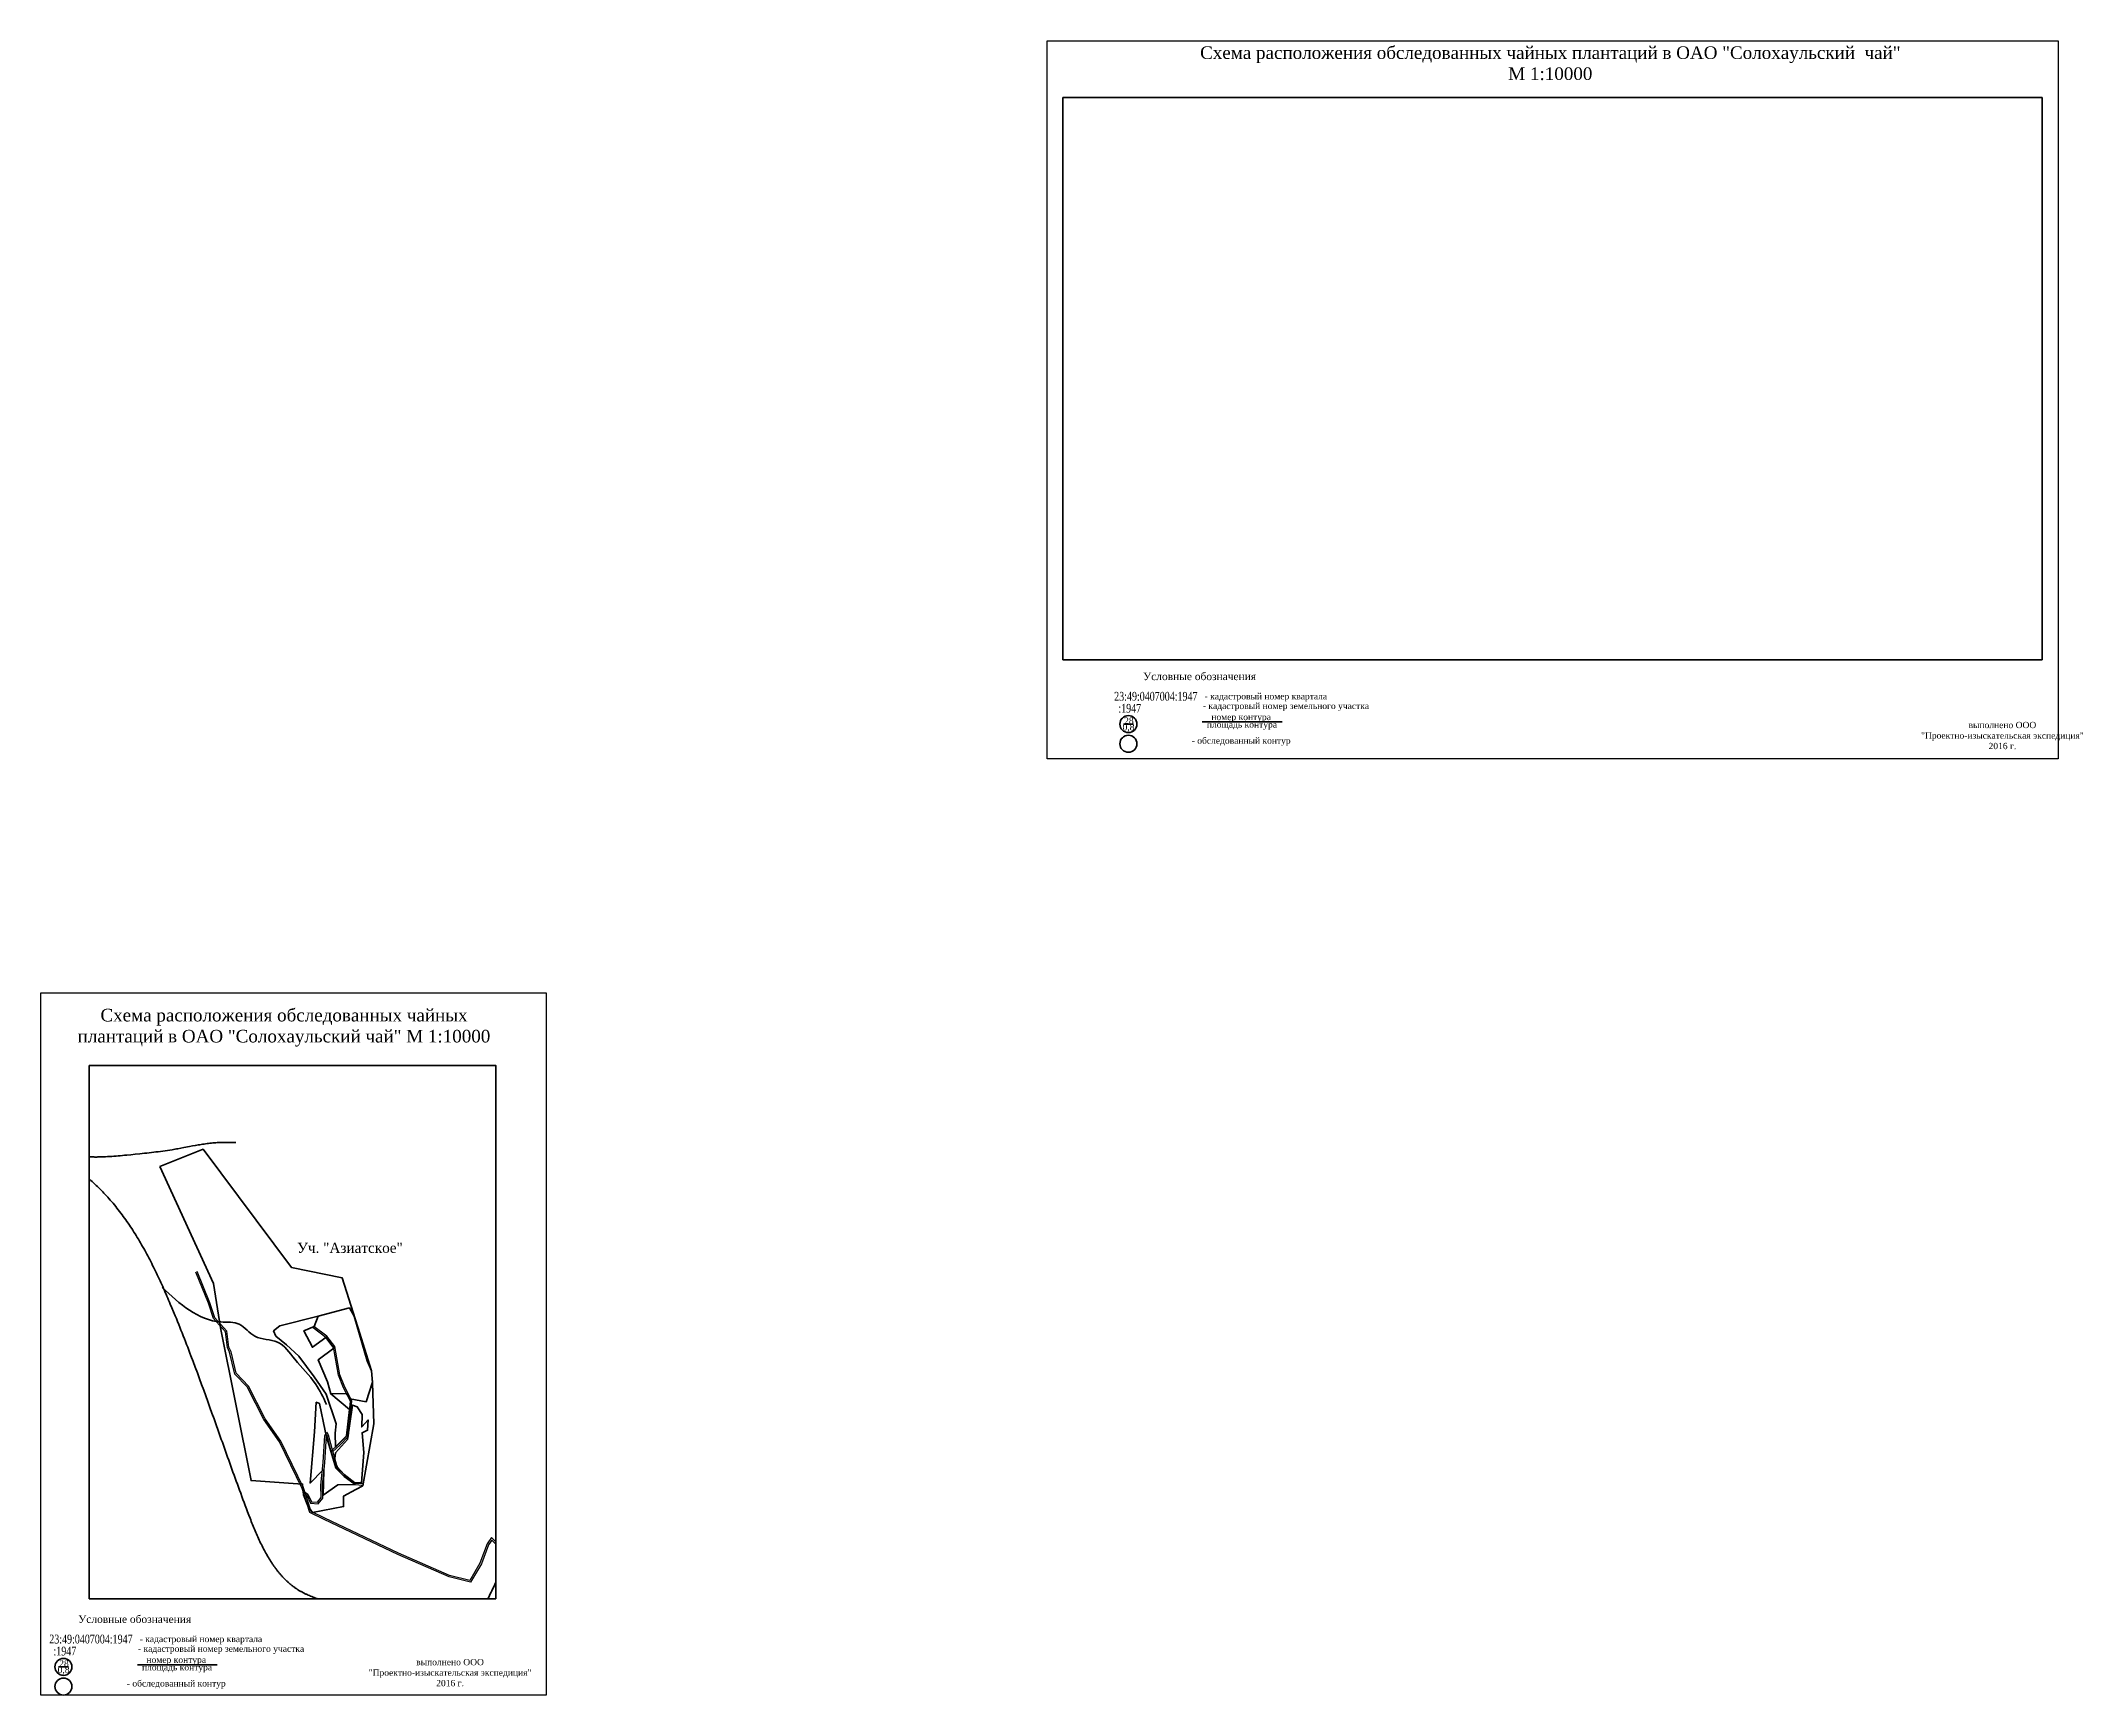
# Paper-space layout 'Азиатское' of a CAD drawing. Header units: millimetres. Extents: x 9 to 8107, y 6 to 6565.
# The model-space entities are those that its viewports show. They can reach past a viewport. Long polylines and large blocks are cut down to what shows.
import ezdxf

# ---------------------------------------------------------------- set-up
doc = ezdxf.new("R2010")
doc.units = ezdxf.units.MM
doc.layers.add('1_KK_актуальный', color=4, linetype='Continuous', lineweight=30)
doc.layers.add('Сельские администрации', color=30, linetype='Continuous', lineweight=50)
for name, color, linetype in [('Дороги', 7, 'Continuous'), ('Земли Солох-аул чая кадастр', 192, 'Continuous'), ('Ручьи', 5, 'Continuous'), ('Чайные плантации заbрошенные', 6, 'Continuous'), ('Чайные плантации заросшие лесом', 3, 'Continuous')]:
    doc.layers.add(name, color=color, linetype=linetype)
doc.styles.get("Standard").update_dxf_attribs({"font": 'TIMES.TTF'})

msp = doc.modelspace()

# ---------------------------------------------------------------- linework, layer by layer
at = {"layer": 'Дороги'}
for p, q in [((47264.8, 69969.8, 100), (47214.1, 70092.8, 100)), ((47270.4, 69971.9, 100), (47219.7, 70095.1, 100)), ((47290.1, 69912.3, 100), (47270.4, 69971.9, 100)), ((47284.8, 69909.2, 100), (47264.8, 69969.8, 100)), ((47332.2, 69855.8, 100), (47284.8, 69909.2, 100)), ((47337.9, 69858.4, 100), (47290.1, 69912.3, 100)), ((47340.4, 69794, 100), (47332.2, 69855.8, 100)), ((47346.2, 69795.7, 100), (47337.9, 69858.4, 100)), ((47730.2, 69834.2, 100), (47679.6, 69872.2, 100)), ((47734.4, 69838.5, 100), (47683.2, 69877, 100)), ((47760.9, 69795.6, 100), (47730.2, 69834.2, 100)), ((47766.5, 69798.1, 100), (47734.4, 69838.5, 100)), ((47348.6, 69775.5, 100), (47340.4, 69794, 100)), ((47354.3, 69777.5, 100), (47346.2, 69795.7, 100)), ((47369.2, 69689.1, 100), (47348.6, 69775.5, 100)), ((47374.7, 69692.1, 100), (47354.3, 69777.5, 100)), ((47779.9, 69684.7, 100), (47760.9, 69795.6, 100)), ((47785.7, 69686.3, 100), (47766.5, 69798.1, 100)), ((47418.6, 69637.7, 100), (47369.2, 69689.1, 100)), ((47423.5, 69641.2, 100), (47374.7, 69692.1, 100)), ((47799.9, 69634.2, 100), (47779.9, 69684.7, 100)), ((47805.4, 69636.7, 100), (47785.7, 69686.3, 100)), ((47484.5, 69508.1, 100), (47418.6, 69637.7, 100)), ((47489.6, 69511.2, 100), (47423.5, 69641.2, 100)), ((47827.5, 69581.2, 100), (47799.9, 69634.2, 100)), ((47833.7, 69582.4, 100), (47805.4, 69636.7, 100)), ((47814.4, 69445.4, 100), (47827.5, 69581.2, 100)), ((47820.2, 69442.8, 100), (47833.7, 69582.4, 100)), ((47546.2, 69419.6, 100), (47484.5, 69508.1, 100)), ((47551.4, 69422.7, 100), (47489.6, 69511.2, 100)), ((47636.5, 69235.1, 100), (47546.2, 69419.6, 100)), ((47642.1, 69237.4, 100), (47551.4, 69422.7, 100)), ((47719.9, 69337.9, 100), (47726.5, 69444.8, 100)), ((47725.9, 69337.4, 100), (47732.4, 69443.3, 100)), ((47726.5, 69444.8, 100), (47732.7, 69458, 100)), ((47732.4, 69443.3, 100), (47733.8, 69446.2, 100)), ((47732.7, 69458, 100), (47739.7, 69448.1, 100)), ((47733.8, 69446.2, 100), (47734.2, 69445.6, 100)), ((47734.2, 69445.6, 100), (47748, 69392, 100)), ((47739.7, 69448.1, 100), (47753.8, 69393.6, 100)), ((47752, 69384.5, 100), (47781, 69411.3, 100)), ((47756, 69380.1, 100), (47785.2, 69407, 100)), ((47781, 69411.3, 100), (47814.4, 69445.4, 100)), ((47785.2, 69407, 100), (47820.2, 69442.8, 100)), ((47711, 69248.9, 100), (47719.9, 69337.9, 100)), ((47717, 69248.7, 100), (47725.9, 69337.4, 100)), ((47748, 69392, 100), (47769.9, 69315.3, 100)), ((47753.8, 69393.6, 100), (47775.3, 69318.4, 100)), ((47712, 69198.9, 100), (47711, 69248.9, 100)), ((47718, 69196.8, 100), (47717, 69248.7, 100)), ((47769.9, 69315.3, 100), (47802.8, 69282.1, 100)), ((47775.3, 69318.4, 100), (47806.7, 69286.6, 100)), ((47802.8, 69282.1, 100), (47846.7, 69250.6, 100)), ((47806.7, 69286.6, 100), (47848.8, 69256.5, 100)), ((47846.7, 69250.6, 100), (47875.3, 69248.8, 100)), ((47848.8, 69256.5, 100), (47875.7, 69254.8, 100)), ((47667.2, 69140, 100), (47636.5, 69235.1, 100)), ((47672.1, 69144.3, 100), (47642.1, 69237.4, 100)), ((47642.5, 69217, 100), (47654.2, 69208.9, 100)), ((47645.9, 69221.9, 100), (47658.9, 69212.9, 100)), ((47654.2, 69208.9, 100), (47669, 69177.2, 100)), ((47658.9, 69212.9, 100), (47672.9, 69182.9, 100)), ((47669, 69177.2, 100), (47699.6, 69174.7, 100)), ((47672.9, 69182.9, 100), (47697, 69180.9, 100)), ((47697, 69180.9, 100), (47712, 69198.9, 100)), ((47699.6, 69174.7, 100), (47718, 69196.8, 100)), ((47724, 69112, 100), (47667.2, 69140, 100)), ((47726.6, 69117.4, 100), (47672.1, 69144.3, 100)), ((48015.4, 68973.2, 100), (47724, 69112, 100)), ((48017.9, 68978.7, 100), (47726.6, 69117.4, 100)), ((48370.2, 69015.1, 100), (48341.4, 68938.8, 100)), ((48375.6, 69012.3, 100), (48346.8, 68936.2, 100)), ((48387, 69040.2, 100), (48370.2, 69015.1, 100)), ((48388, 69030.8, 100), (48375.6, 69012.3, 100)), ((48427.2, 69000.1, 100), (48387, 69040.2, 100)), ((48422.9, 68995.8, 100), (48388, 69030.8, 100)), ((48219.2, 68884.7, 100), (48015.4, 68973.2, 100)), ((48221.1, 68890.5, 100), (48017.9, 68978.7, 100)), ((48341.4, 68938.8, 100), (48300.7, 68871, 100)), ((48346.8, 68936.2, 100), (48303.6, 68864.2, 100)), ((48303.6, 68864.2, 100), (48219.2, 68884.7, 100)), ((48300.7, 68871, 100), (48221.1, 68890.5, 100))]:
    msp.add_line(p, q, dxfattribs=at)
at = {"layer": 'Земли Солох-аул чая кадастр', "lineweight": 40}
msp.add_lwpolyline([(47071.3, 70511.6), (47284.9, 70048.5), (47312.6, 69872.3), (47433.8, 69266.7), (47637.7, 69252.4), (47641.5, 69209.8), (47658.7, 69165.9), (47676.7, 69139.9), (47800.8, 69163.7), (47800.8, 69205.1), (47849.3, 69230.6), (47877, 69246.1), (47920.1, 69491.8), (47915, 69654.1), (47911.2, 69702.3), (47864.6, 69850.3), (47794.6, 70070.8), (47593.5, 70112), (47243.6, 70580.2)], close=True, dxfattribs=at)
at = {"layer": 'Ручьи', "lineweight": 100}
for points in [[(55541.4, 68131.1, 100), (55203, 68012.2, 100), (54773.1, 67971.1, 100), (54421, 67797.4, 100), (53858.4, 67751.7, 100), (53359.9, 67783.7, 100), (53218.2, 67783.7, 100), (52980.3, 67706, 100), (52818.6, 67736.8, 100), (52797.9, 67736.8, 100), (52752.3, 67716.1, 100), (52615.7, 67683, 100), (52499.8, 67645.7, 100), (52230.6, 67666.4, 100), (52139.6, 67662.3, 100), (51899.4, 67703.7, 100), (51829, 67691.3, 100), (51634.4, 67567.1, 100), (51568.2, 67442.9, 100), (51460.5, 67426.4, 100), (51332.2, 67467.8, 100), (51311.5, 67500.9, 100), (51315.6, 67554.7, 100), (51274.2, 67666.4, 100), (51079.6, 67832, 100), (50951.2, 67947.9, 100), (50793.9, 68030.6, 100), (50661.4, 68072, 100), (50562, 68034.8, 100), (50425.4, 68117.5, 100), (50367.4, 68208.6, 100), (50273.9, 68222.8, 100), (50175.9, 68217.3, 100), (50071, 68268.4, 100), (49928.8, 68278, 100), (49846, 68359.4, 100), (49793.5, 68406.4, 100), (49668.9, 68400.9, 100), (49552.2, 68397, 100), (49470.5, 68406.7, 100), (49404.4, 68455.3, 100), (49256.6, 68437.8, 100), (49128.2, 68447.5, 100), (48990.1, 68430, 100), (48900.3, 68454.8, 100), (48601.6, 68616.5, 100), (48371, 68777.7, 100), (48199.5, 68761.7, 100), (47952.9, 68761.7, 100), (47615.1, 68836.7, 100), (47406.1, 69179.6, 100), (47132.8, 69920, 100), (46870.1, 70384.7, 100), (46499.5, 70674.3, 100)], [(48635.3, 70485.8, 100), (48500.6, 69899.8, 100), (48460.2, 69280.2, 100), (48446.7, 68983.9, 100), (48364, 68779.5, 100)]]:
    msp.add_spline(points, degree=3, dxfattribs=at)
at = {"layer": 'Ручьи', "lineweight": 40}
for points in [[(47373.4, 70606.9, 100), (47305.7, 70606.9, 100), (47120.3, 70578.4, 100), (46974.2, 70560.5, 100), (46706.8, 70560.5, 100), (46570.4, 70609.1, 100)], [(47733.1, 69567.6, 100), (47689.4, 69649.6, 100), (47607.4, 69747.9, 100), (47538.2, 69815.3, 100), (47448.9, 69839, 100), (47386.9, 69886.4, 100), (47314, 69895.5, 100), (47080.8, 70032.1, 100)]]:
    msp.add_spline(points, degree=3, dxfattribs=at)
at = {"layer": 'Чайные плантации заbрошенные', "lineweight": 40, "elevation": 100}
for points in [[(47643.4, 69860.6), (47684.2, 69876.9), (47700, 69918.7), (47823.5, 69950.9), (47842.4, 69918.1), (47894, 69741), (47911.2, 69702.3), (47914.6, 69657), (47890, 69579), (47827, 69590), (47811.3, 69611.3), (47749.9, 69610.6), (47736.4, 69657.9), (47700.4, 69745.8), (47762, 69791.4), (47730.2, 69834.2), (47677.1, 69794.9)], [(47768, 69377), (47816, 69429), (47836, 69566), (47854.8, 69559.3), (47873.7, 69528.6), (47872.4, 69479), (47898, 69507), (47896, 69466), (47874, 69456), (47881, 69378), (47871, 69258), (47845, 69258), (47803, 69290), (47775.1, 69321.3), (47764, 69344)]]:
    msp.add_lwpolyline(points, close=True, dxfattribs=at)
at = {"layer": 'Чайные плантации заросшие лесом', "lineweight": 40, "elevation": 100}
for points in [[(47771.5, 69492.1), (47731, 69609.6), (47683.5, 69678.3), (47622.9, 69759.8), (47574.4, 69805.3), (47532, 69839.6), (47522.9, 69859.8), (47547.2, 69880), (47700, 69918.7), (47684.2, 69876.9), (47643.4, 69860.6), (47677.1, 69794.9), (47730.2, 69834.2), (47762, 69791.4), (47700.4, 69745.8), (47736.4, 69657.9), (47749.9, 69610.6), (47823.4, 69548.7), (47811.7, 69444.3), (47768.5, 69400.5), (47767.4, 69454.2)], [(47846.7, 69250.6), (47777.2, 69249.9), (47720.1, 69208.2), (47722.9, 69306.5), (47718, 69308), (47667.8, 69256.7), (47685, 69460.4), (47692, 69577.4), (47705.6, 69571.8), (47727, 69464), (47733.7, 69436.4), (47769.8, 69317.2), (47802.8, 69282.1)]]:
    msp.add_lwpolyline(points, close=True, dxfattribs=at)

# ---------------------------------------------------------------- texts
at = {"insert": (47616.3, 70209.5, 100), "char_height": 40, "width": 722.559, "attachment_point": 1}
msp.add_mtext('{\\fTimes New Roman|b0|i0|c204|p18;Уч. "Азиатское" }', dxfattribs=at)

psp = doc.layouts.new('Азиатское')

# ---------------------------------------------------------------- linework, layer by layer
psp.add_lwpolyline([(3999.4, 6565.3), (8008, 6565.3), (8008, 3718.6), (3999.4, 3718.6)], close=True)
at = {"lineweight": 90}
for points in [[(4062, 6340.5), (7944.5, 6340.5), (7944.5, 4111.1), (4062, 4111.1)], [(200.8, 2502.8), (1813, 2502.8), (1813, 388.3), (200.8, 388.3)]]:
    psp.add_lwpolyline(points, close=True, dxfattribs=at)
at = {"color": 0, "lineweight": 30}
psp.add_lwpolyline([(8.9, 2790.8), (2012.4, 2790.8), (2012.4, 6.1), (8.9, 6.1)], close=True, dxfattribs=at)
at = {"color": 1, "lineweight": 90}
for centre in [(4321.4, 3856.3), (4321.4, 3778.3), (98.6, 118.2), (98.6, 40.2)]:
    psp.add_circle(centre, 33.8, dxfattribs=at)
at = {"layer": 'Сельские администрации', "color": 0}
for points in [[(4302.2, 3855.8), (4341.1, 3856.4)], [(4614.4, 3865), (4930.8, 3865)], [(79.5, 117.8), (118.4, 118.3)], [(391.6, 126.9), (708, 126.9)]]:
    psp.add_lwpolyline(points, dxfattribs=at)

# ---------------------------------------------------------------- texts
at = {"color": 0, "attachment_point": 5}
for s, insert, char_height, width in [('Схема расположения обследованных чайных плантаций в ОАО "Солохаульский  чай"\\PМ 1:10000', (5994.5, 6476.3), 50, 3783.411), ('Условные обозначения', (4603.7, 4045.4), 30, 676.123), ('- кадастровый номер квартала', (4866.6, 3962.7), 25, 676.123), ('- кадастровый номер земельного участка ', (4946.3, 3924.2), 25, 676.123), ('номер контура', (4768.6, 3880.3), 25, 442.57), ('0,8 ', (4321.9, 3841.2), 25, 79.225), ('28 ', (4323.4, 3869.8), 25, 79.225), ('площадь контура', (4771.7, 3850.8), 25, 374.613), ('выполнено ООО "Проектно-изыскательская экспедиция" 2016 г.', (7787.2, 3810.8), 25, 676.123), ('- обследованный контур', (4768.6, 3786.8), 25, 442.57), ('Схема расположения обследованных чайных плантаций в ОАО "Солохаульский чай" М 1:10000', (973.1, 2652.4), 50, 1634.695), ('Условные обозначения', (381, 307.3), 30, 676.123), ('- кадастровый номер земельного участка ', (723.6, 186.1), 25, 676.123), ('- кадастровый номер квартала', (643.8, 224.7), 25, 676.123), ('0,8 ', (99.2, 103.2), 25, 79.225), ('28 ', (100.7, 131.7), 25, 79.225), ('площадь контура', (549, 112.7), 25, 374.613), ('номер контура', (545.9, 142.3), 25, 442.57), ('выполнено ООО "Проектно-изыскательская экспедиция" 2016 г.', (1631.6, 95.3), 25, 676.123), ('- обследованный контур', (545.9, 48.7), 25, 442.57)]:
    psp.add_mtext(s, dxfattribs=dict(at, insert=insert, char_height=char_height, width=width))
at = {"layer": '1_KK_актуальный', "color": 192, "width": 0.75}
for s, p in [('23:49:0407004:1947', (4265, 3949)), (':1947', (4281.7, 3901.4)), ('23:49:0407004:1947', (42.3, 210.9)), (':1947', (59, 163.4))]:
    psp.add_text(s, height=35, dxfattribs=at).set_placement(p)

# ---------------------------------------------------------------- viewports
at = {"layer": '0', "lineweight": 50}
psp.add_viewport(center=(1006.9, 1445.6), size=(1612.2, 2114.52), view_center_point=(47598.1, 69855.3), view_height=2114.52, dxfattribs=at)

doc.saveas('drawing.dxf')
